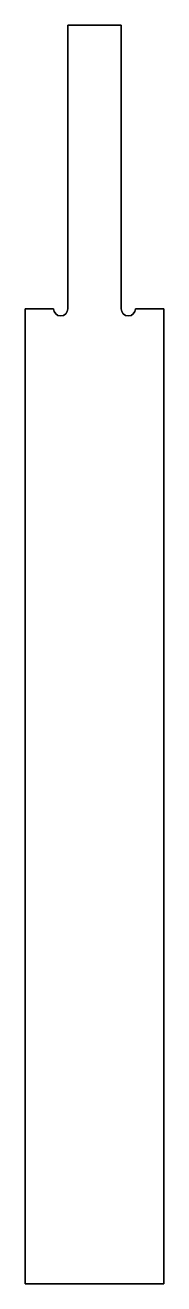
# Model space of a CAD drawing. Header units: millimetres. Extents: x -20 to 20, y 0 to 355.
import ezdxf

# ---------------------------------------------------------------- set-up
doc = ezdxf.new("R2010")
doc.units = ezdxf.units.MM
doc.layers.get('0').update_dxf_attribs({"linetype": 'CONTINUOUS'})

msp = doc.modelspace()

# ---------------------------------------------------------------- linework, layer by layer
for points in [[(-7.5, 275), (-7.5, 355), (7.5, 355), (7.5, 275, 1), (11.5, 275), (19.5, 275), (19.5, 0), (-19.5, 0), (-19.5, 275), (-11.5, 275, 1)], [(-7.5, 355), (-7.5, 275, -1), (-11.5, 275), (-19.5, 275), (-19.5, 0), (19.5, 0), (19.5, 275), (11.5, 275, -1), (7.5, 275), (7.5, 355)]]:
    msp.add_lwpolyline(points, format="xyb", close=True)

doc.saveas('drawing.dxf')
